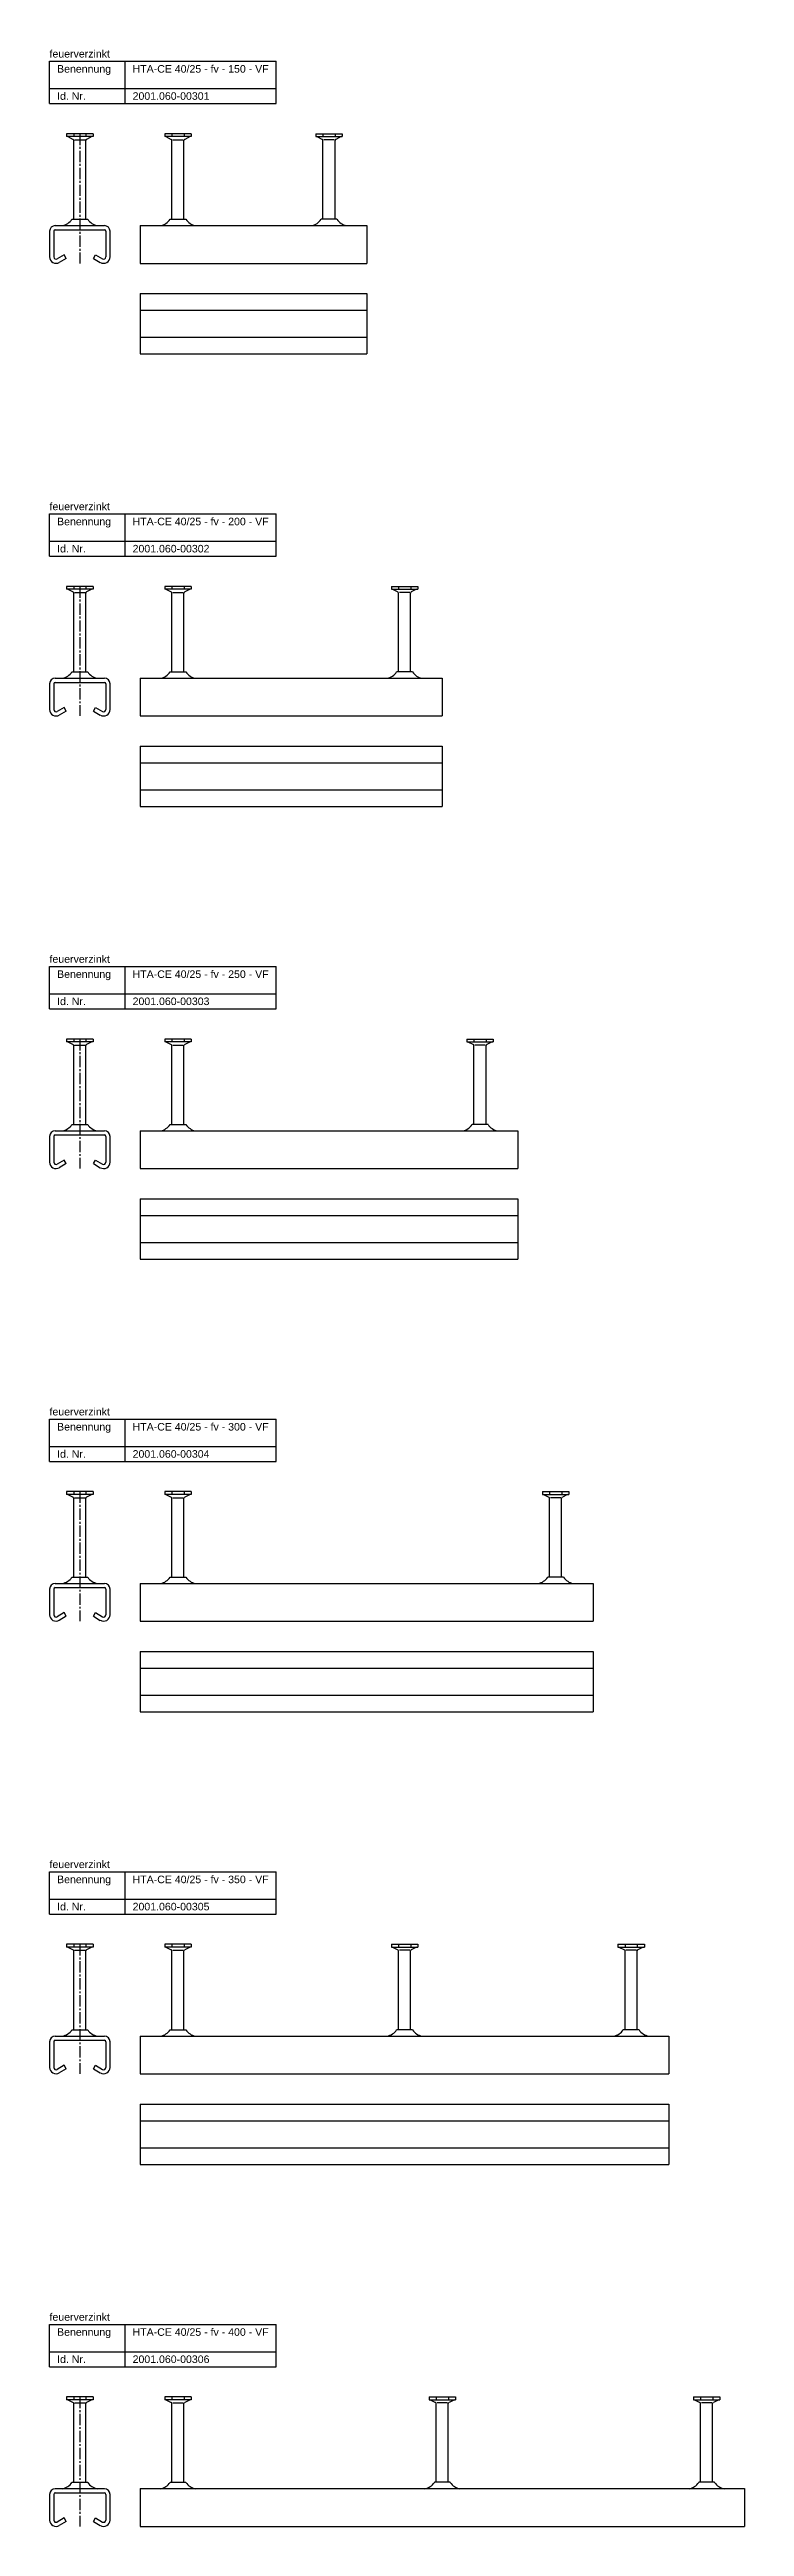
# Model space of a CAD drawing. Header units: millimetres. Extents: x 11969 to 26348, y -459 to 2743.
# Drawn here: x 11969 to 12429, y 1101 to 2743 of the extents above; entities that cross this region are included whole.
import ezdxf

# ---------------------------------------------------------------- set-up
doc = ezdxf.new("R2010")
doc.units = ezdxf.units.MM
doc.header["$LTSCALE"] = 10
doc.linetypes.add('MITTE2', pattern=[1.125, 0.75, -0.125, 0.125, -0.125])
doc.layers.add('HALFEN', color=2, linetype='CONTINUOUS')
doc.styles.add('ARIAL50', font='arial.ttf', dxfattribs={"height": 5})

msp = doc.modelspace()

# ---------------------------------------------------------------- linework, layer by layer
at = {"layer": 'HALFEN'}
for p, q in [((11969, 2735.2), (12119, 2735.2)), ((11969, 2707.2), (11969, 2735.2)), ((12019, 2707.2), (12019, 2735.2)), ((12119, 2707.2), (12119, 2735.2)), ((11969, 2717.2), (12119, 2717.2)), ((11969, 2707.2), (12119, 2707.2)), ((11997.8, 2687.2), (11980.3, 2687.2)), ((11980.3, 2687.2), (11980.3, 2685.3)), ((11997.8, 2685.3), (11980.3, 2685.3)), ((11981, 2685.3), (11984.6, 2683.5)), ((11985, 2687), (11985, 2685.6)), ((11985, 2630.6), (11985, 2682.8)), ((11985.6, 2683.2), (11992.5, 2683.2)), ((11993, 2630.6), (11993, 2682.8)), ((11993.1, 2687), (11993.1, 2685.6)), ((11997, 2685.3), (11993.5, 2683.5)), ((11997.8, 2687.2), (11997.8, 2685.3)), ((12062.8, 2687.2), (12045.3, 2687.2)), ((12045.3, 2687.2), (12045.3, 2685.3)), ((12062.8, 2685.3), (12045.3, 2685.3)), ((12046, 2685.3), (12049.6, 2683.5)), ((12050, 2687), (12050, 2685.6)), ((12050, 2630.6), (12050, 2682.8)), ((12050.6, 2683.2), (12057.5, 2683.2)), ((12058, 2630.6), (12058, 2682.8)), ((12058.1, 2687), (12058.1, 2685.6)), ((12062, 2685.3), (12058.5, 2683.5)), ((12062.8, 2687.2), (12062.8, 2685.3)), ((12145.3, 2687.2), (12162.8, 2687.2)), ((12145.3, 2687.2), (12145.3, 2685.3)), ((12145.3, 2685.3), (12162.8, 2685.3)), ((12146, 2685.3), (12149.6, 2683.5)), ((12150, 2687), (12150, 2685.6)), ((12150, 2630.6), (12150, 2682.8)), ((12157.5, 2683.2), (12150.6, 2683.2)), ((12158, 2630.6), (12158, 2682.8)), ((12158.1, 2687), (12158.1, 2685.6)), ((12162, 2685.3), (12158.5, 2683.5)), ((12162.8, 2687.2), (12162.8, 2685.3)), ((11983.8, 2630.6), (11994.3, 2630.6)), ((12048.8, 2630.6), (12059.3, 2630.6)), ((12159.3, 2630.6), (12148.8, 2630.6)), ((11969, 2622.6), (11969, 2605.6)), ((11971.8, 2622.6), (11971.8, 2605.6)), ((11972.8, 2626.4), (12005.3, 2626.4)), ((11972.8, 2623.6), (12005.3, 2623.6)), ((12006.3, 2622.6), (12006.3, 2605.6)), ((12009, 2622.6), (12009, 2605.6)), ((12029, 2626.4), (12179, 2626.4)), ((12029, 2626.4), (12029, 2601.3)), ((12179, 2626.4), (12179, 2601.3)), ((11978.6, 2607), (11974, 2604.3)), ((11980, 2604.6), (11975.4, 2601.9)), ((11980, 2604.6), (11978.6, 2607)), ((11998, 2604.6), (11999.4, 2607)), ((11998, 2604.6), (12002.6, 2601.9)), ((11999.4, 2607), (12004, 2604.3)), ((12029, 2601.3), (12179, 2601.3)), ((12029, 2581.3), (12179, 2581.3)), ((12029, 2581.3), (12029, 2541.3)), ((12179, 2581.3), (12179, 2541.3)), ((12029, 2570.3), (12179, 2570.3)), ((12029, 2552.3), (12179, 2552.3)), ((12029, 2541.3), (12179, 2541.3)), ((11969, 2435.2), (12119, 2435.2)), ((11969, 2407.2), (11969, 2435.2)), ((12019, 2407.2), (12019, 2435.2)), ((12119, 2407.2), (12119, 2435.2)), ((11969, 2417.2), (12119, 2417.2)), ((11969, 2407.2), (12119, 2407.2)), ((11997.8, 2387.2), (11980.3, 2387.2)), ((11980.3, 2387.2), (11980.3, 2385.3)), ((11997.8, 2385.3), (11980.3, 2385.3)), ((11981, 2385.3), (11984.6, 2383.5)), ((11985, 2387), (11985, 2385.6)), ((11985, 2330.6), (11985, 2382.8)), ((11985.6, 2383.2), (11992.5, 2383.2)), ((11993, 2330.6), (11993, 2382.8)), ((11993.1, 2387), (11993.1, 2385.6)), ((11997, 2385.3), (11993.5, 2383.5)), ((11997.8, 2387.2), (11997.8, 2385.3)), ((12062.8, 2387.2), (12045.3, 2387.2)), ((12045.3, 2387.2), (12045.3, 2385.3)), ((12062.8, 2385.3), (12045.3, 2385.3)), ((12046, 2385.3), (12049.6, 2383.5)), ((12050, 2387), (12050, 2385.6)), ((12050, 2330.6), (12050, 2382.8)), ((12050.6, 2383.2), (12057.5, 2383.2)), ((12058, 2330.6), (12058, 2382.8)), ((12058.1, 2387), (12058.1, 2385.6)), ((12062, 2385.3), (12058.5, 2383.5)), ((12062.8, 2387.2), (12062.8, 2385.3)), ((12195.3, 2387.2), (12212.8, 2387.2)), ((12195.3, 2387.2), (12195.3, 2385.3)), ((12195.3, 2385.3), (12212.8, 2385.3)), ((12196, 2385.3), (12199.6, 2383.5)), ((12200, 2387), (12200, 2385.6)), ((12200, 2330.6), (12200, 2382.8)), ((12207.5, 2383.2), (12200.6, 2383.2)), ((12208, 2330.6), (12208, 2382.8)), ((12208.1, 2387), (12208.1, 2385.6)), ((12212, 2385.3), (12208.5, 2383.5)), ((12212.8, 2387.2), (12212.8, 2385.3)), ((11969, 2322.6), (11969, 2305.6)), ((11971.8, 2322.6), (11971.8, 2305.6)), ((11972.8, 2326.4), (12005.3, 2326.4)), ((11972.8, 2323.6), (12005.3, 2323.6)), ((11983.8, 2330.6), (11994.3, 2330.6)), ((12006.3, 2322.6), (12006.3, 2305.6)), ((12009, 2322.6), (12009, 2305.6)), ((12029, 2326.4), (12229, 2326.4)), ((12029, 2326.4), (12029, 2301.3)), ((12048.8, 2330.6), (12059.3, 2330.6)), ((12209.3, 2330.6), (12198.8, 2330.6)), ((12229, 2326.4), (12229, 2301.3)), ((11978.6, 2307), (11974, 2304.3)), ((11980, 2304.6), (11975.4, 2301.9)), ((11980, 2304.6), (11978.6, 2307)), ((11998, 2304.6), (11999.4, 2307)), ((11998, 2304.6), (12002.6, 2301.9)), ((11999.4, 2307), (12004, 2304.3)), ((12029, 2301.3), (12229, 2301.3)), ((12029, 2281.3), (12229, 2281.3)), ((12029, 2281.3), (12029, 2241.3)), ((12029, 2270.3), (12229, 2270.3)), ((12229, 2281.3), (12229, 2241.3)), ((12029, 2252.3), (12229, 2252.3)), ((12029, 2241.3), (12229, 2241.3)), ((11969, 2135.2), (12119, 2135.2)), ((11969, 2107.2), (11969, 2135.2)), ((12019, 2107.2), (12019, 2135.2)), ((12119, 2107.2), (12119, 2135.2)), ((11969, 2117.2), (12119, 2117.2)), ((11969, 2107.2), (12119, 2107.2)), ((11997.8, 2087.2), (11980.3, 2087.2)), ((11980.3, 2087.2), (11980.3, 2085.3)), ((11997.8, 2085.3), (11980.3, 2085.3)), ((11981, 2085.3), (11984.6, 2083.5)), ((11985, 2087), (11985, 2085.6)), ((11993.1, 2087), (11993.1, 2085.6)), ((11997, 2085.3), (11993.5, 2083.5)), ((11997.8, 2087.2), (11997.8, 2085.3)), ((12062.8, 2087.2), (12045.3, 2087.2)), ((12045.3, 2087.2), (12045.3, 2085.3)), ((12062.8, 2085.3), (12045.3, 2085.3)), ((12046, 2085.3), (12049.6, 2083.5)), ((12050, 2087), (12050, 2085.6)), ((12058.1, 2087), (12058.1, 2085.6)), ((12062, 2085.3), (12058.5, 2083.5)), ((12062.8, 2087.2), (12062.8, 2085.3)), ((12245.3, 2087.2), (12262.8, 2087.2)), ((12245.3, 2087.2), (12245.3, 2085.3)), ((12245.3, 2085.3), (12262.8, 2085.3)), ((12246, 2085.3), (12249.6, 2083.5)), ((12250, 2087), (12250, 2085.6)), ((12258.1, 2087), (12258.1, 2085.6)), ((12262, 2085.3), (12258.5, 2083.5)), ((12262.8, 2087.2), (12262.8, 2085.3)), ((11985, 2030.6), (11985, 2082.8)), ((11985.6, 2083.2), (11992.5, 2083.2)), ((11993, 2030.6), (11993, 2082.8)), ((12050, 2030.6), (12050, 2082.8)), ((12050.6, 2083.2), (12057.5, 2083.2)), ((12058, 2030.6), (12058, 2082.8)), ((12250, 2030.6), (12250, 2082.8)), ((12257.5, 2083.2), (12250.6, 2083.2)), ((12258, 2030.6), (12258, 2082.8)), ((11969, 2022.6), (11969, 2005.6)), ((11971.8, 2022.6), (11971.8, 2005.6)), ((11972.8, 2026.4), (12005.3, 2026.4)), ((11972.8, 2023.6), (12005.3, 2023.6)), ((11983.8, 2030.6), (11994.3, 2030.6)), ((12006.3, 2022.6), (12006.3, 2005.6)), ((12009, 2022.6), (12009, 2005.6)), ((12029, 2026.4), (12279, 2026.4)), ((12029, 2026.4), (12029, 2001.3)), ((12048.8, 2030.6), (12059.3, 2030.6)), ((12259.3, 2030.6), (12248.8, 2030.6)), ((12279, 2026.4), (12279, 2001.3)), ((11978.6, 2007), (11974, 2004.3)), ((11980, 2004.6), (11975.4, 2001.9)), ((11980, 2004.6), (11978.6, 2007)), ((11998, 2004.6), (11999.4, 2007)), ((11998, 2004.6), (12002.6, 2001.9)), ((11999.4, 2007), (12004, 2004.3)), ((12029, 2001.3), (12279, 2001.3)), ((12029, 1981.3), (12279, 1981.3)), ((12029, 1981.3), (12029, 1941.3)), ((12029, 1970.3), (12279, 1970.3)), ((12279, 1981.3), (12279, 1941.3)), ((12029, 1952.3), (12279, 1952.3)), ((12029, 1941.3), (12279, 1941.3)), ((11969, 1835.2), (12119, 1835.2)), ((11969, 1807.2), (11969, 1835.2)), ((12019, 1807.2), (12019, 1835.2)), ((12119, 1807.2), (12119, 1835.2)), ((11969, 1817.2), (12119, 1817.2)), ((11969, 1807.2), (12119, 1807.2)), ((11997.8, 1787.2), (11980.3, 1787.2)), ((11980.3, 1787.2), (11980.3, 1785.3)), ((11997.8, 1785.3), (11980.3, 1785.3)), ((11981, 1785.3), (11984.6, 1783.5)), ((11985, 1787), (11985, 1785.6)), ((11985, 1730.6), (11985, 1782.8)), ((11985.6, 1783.2), (11992.5, 1783.2)), ((11993, 1730.6), (11993, 1782.8)), ((11993.1, 1787), (11993.1, 1785.6)), ((11997, 1785.3), (11993.5, 1783.5)), ((11997.8, 1787.2), (11997.8, 1785.3)), ((12062.8, 1787.2), (12045.3, 1787.2)), ((12045.3, 1787.2), (12045.3, 1785.3)), ((12062.8, 1785.3), (12045.3, 1785.3)), ((12046, 1785.3), (12049.6, 1783.5)), ((12050, 1787), (12050, 1785.6)), ((12050, 1730.6), (12050, 1782.8)), ((12050.6, 1783.2), (12057.5, 1783.2)), ((12058, 1730.6), (12058, 1782.8)), ((12058.1, 1787), (12058.1, 1785.6)), ((12062, 1785.3), (12058.5, 1783.5)), ((12062.8, 1787.2), (12062.8, 1785.3)), ((12295.3, 1787.2), (12312.8, 1787.2)), ((12295.3, 1787.2), (12295.3, 1785.3)), ((12295.3, 1785.3), (12312.8, 1785.3)), ((12296, 1785.3), (12299.6, 1783.5)), ((12300, 1787), (12300, 1785.6)), ((12300, 1730.6), (12300, 1782.8)), ((12307.5, 1783.2), (12300.6, 1783.2)), ((12308, 1730.6), (12308, 1782.8)), ((12308.1, 1787), (12308.1, 1785.6)), ((12312, 1785.3), (12308.5, 1783.5)), ((12312.8, 1787.2), (12312.8, 1785.3)), ((11972.8, 1726.4), (12005.3, 1726.4)), ((11983.8, 1730.6), (11994.3, 1730.6)), ((12029, 1726.4), (12329, 1726.4)), ((12029, 1726.4), (12029, 1701.3)), ((12048.8, 1730.6), (12059.3, 1730.6)), ((12309.3, 1730.6), (12298.8, 1730.6)), ((12329, 1726.4), (12329, 1701.3)), ((11969, 1722.6), (11969, 1705.6)), ((11971.8, 1722.6), (11971.8, 1705.6)), ((11972.8, 1723.6), (12005.3, 1723.6)), ((12006.3, 1722.6), (12006.3, 1705.6)), ((12009, 1722.6), (12009, 1705.6)), ((11978.6, 1707), (11974, 1704.3)), ((11980, 1704.6), (11975.4, 1701.9)), ((11980, 1704.6), (11978.6, 1707)), ((11998, 1704.6), (11999.4, 1707)), ((11998, 1704.6), (12002.6, 1701.9)), ((11999.4, 1707), (12004, 1704.3)), ((12029, 1701.3), (12329, 1701.3)), ((12029, 1681.3), (12329, 1681.3)), ((12029, 1681.3), (12029, 1641.3)), ((12329, 1681.3), (12329, 1641.3)), ((12029, 1670.3), (12329, 1670.3)), ((12029, 1652.3), (12329, 1652.3)), ((12029, 1641.3), (12329, 1641.3)), ((11969, 1535.2), (12119, 1535.2)), ((11969, 1507.2), (11969, 1535.2)), ((12019, 1507.2), (12019, 1535.2)), ((12119, 1507.2), (12119, 1535.2)), ((11969, 1517.2), (12119, 1517.2)), ((11969, 1507.2), (12119, 1507.2)), ((11997.8, 1487.2), (11980.3, 1487.2)), ((11980.3, 1487.2), (11980.3, 1485.3)), ((11997.8, 1485.3), (11980.3, 1485.3)), ((11981, 1485.3), (11984.6, 1483.5)), ((11985, 1487), (11985, 1485.6)), ((11985, 1430.6), (11985, 1482.8)), ((11985.6, 1483.2), (11992.5, 1483.2)), ((11993, 1430.6), (11993, 1482.8)), ((11993.1, 1487), (11993.1, 1485.6)), ((11997, 1485.3), (11993.5, 1483.5)), ((11997.8, 1487.2), (11997.8, 1485.3)), ((12062.8, 1487.2), (12045.3, 1487.2)), ((12045.3, 1487.2), (12045.3, 1485.3)), ((12062.8, 1485.3), (12045.3, 1485.3)), ((12046, 1485.3), (12049.6, 1483.5)), ((12050, 1487), (12050, 1485.6)), ((12050, 1430.6), (12050, 1482.8)), ((12050.6, 1483.2), (12057.5, 1483.2)), ((12058, 1430.6), (12058, 1482.8)), ((12058.1, 1487), (12058.1, 1485.6)), ((12062, 1485.3), (12058.5, 1483.5)), ((12062.8, 1487.2), (12062.8, 1485.3)), ((12195.3, 1487.2), (12212.8, 1487.2)), ((12195.3, 1487.2), (12195.3, 1485.3)), ((12195.3, 1485.3), (12212.8, 1485.3)), ((12196, 1485.3), (12199.6, 1483.5)), ((12200, 1487), (12200, 1485.6)), ((12200, 1430.6), (12200, 1482.8)), ((12207.5, 1483.2), (12200.6, 1483.2)), ((12208, 1430.6), (12208, 1482.8)), ((12208.1, 1487), (12208.1, 1485.6)), ((12212, 1485.3), (12208.5, 1483.5)), ((12212.8, 1487.2), (12212.8, 1485.3)), ((12345.3, 1487.2), (12362.8, 1487.2)), ((12345.3, 1487.2), (12345.3, 1485.3)), ((12345.3, 1485.3), (12362.8, 1485.3)), ((12346, 1485.3), (12349.6, 1483.5)), ((12350, 1487), (12350, 1485.6)), ((12350, 1430.6), (12350, 1482.8)), ((12357.5, 1483.2), (12350.6, 1483.2)), ((12358, 1430.6), (12358, 1482.8)), ((12358.1, 1487), (12358.1, 1485.6)), ((12362, 1485.3), (12358.5, 1483.5)), ((12362.8, 1487.2), (12362.8, 1485.3)), ((11983.8, 1430.6), (11994.3, 1430.6)), ((12048.8, 1430.6), (12059.3, 1430.6)), ((12209.3, 1430.6), (12198.8, 1430.6)), ((12359.3, 1430.6), (12348.8, 1430.6)), ((11969, 1422.6), (11969, 1405.6)), ((11971.8, 1422.6), (11971.8, 1405.6)), ((11972.8, 1426.4), (12005.3, 1426.4)), ((11972.8, 1423.6), (12005.3, 1423.6)), ((12006.3, 1422.6), (12006.3, 1405.6)), ((12009, 1422.6), (12009, 1405.6)), ((12029, 1426.4), (12379, 1426.4)), ((12029, 1426.4), (12029, 1401.3)), ((12379, 1426.4), (12379, 1401.3)), ((11978.6, 1407), (11974, 1404.3)), ((11980, 1404.6), (11975.4, 1401.9)), ((11980, 1404.6), (11978.6, 1407)), ((11998, 1404.6), (11999.4, 1407)), ((11998, 1404.6), (12002.6, 1401.9)), ((11999.4, 1407), (12004, 1404.3)), ((12029, 1401.3), (12379, 1401.3)), ((12029, 1381.3), (12379, 1381.3)), ((12029, 1381.3), (12029, 1341.3)), ((12379, 1381.3), (12379, 1341.3)), ((12029, 1370.3), (12379, 1370.3)), ((12029, 1352.3), (12379, 1352.3)), ((12029, 1341.3), (12379, 1341.3)), ((11969, 1235.2), (12119, 1235.2)), ((11969, 1207.2), (11969, 1235.2)), ((12019, 1207.2), (12019, 1235.2)), ((12119, 1207.2), (12119, 1235.2)), ((11969, 1217.2), (12119, 1217.2)), ((11969, 1207.2), (12119, 1207.2)), ((11997.8, 1187.2), (11980.3, 1187.2)), ((11980.3, 1187.2), (11980.3, 1185.3)), ((11997.8, 1185.3), (11980.3, 1185.3)), ((11981, 1185.3), (11984.6, 1183.5)), ((11985, 1187), (11985, 1185.6)), ((11985, 1130.6), (11985, 1182.8)), ((11985.6, 1183.2), (11992.5, 1183.2)), ((11993, 1130.6), (11993, 1182.8)), ((11993.1, 1187), (11993.1, 1185.6)), ((11997, 1185.3), (11993.5, 1183.5)), ((11997.8, 1187.2), (11997.8, 1185.3)), ((12062.8, 1187.2), (12045.3, 1187.2)), ((12045.3, 1187.2), (12045.3, 1185.3)), ((12062.8, 1185.3), (12045.3, 1185.3)), ((12046, 1185.3), (12049.6, 1183.5)), ((12050, 1187), (12050, 1185.6)), ((12050, 1130.6), (12050, 1182.8)), ((12050.6, 1183.2), (12057.5, 1183.2)), ((12058, 1130.6), (12058, 1182.8)), ((12058.1, 1187), (12058.1, 1185.6)), ((12062, 1185.3), (12058.5, 1183.5)), ((12062.8, 1187.2), (12062.8, 1185.3)), ((12220.3, 1187.2), (12237.8, 1187.2)), ((12220.3, 1187.2), (12220.3, 1185.3)), ((12220.3, 1185.3), (12237.8, 1185.3)), ((12221, 1185.3), (12224.6, 1183.5)), ((12225, 1187), (12225, 1185.6)), ((12225, 1130.6), (12225, 1182.8)), ((12232.5, 1183.2), (12225.6, 1183.2)), ((12233, 1130.6), (12233, 1182.8)), ((12233.1, 1187), (12233.1, 1185.6)), ((12237, 1185.3), (12233.5, 1183.5)), ((12237.8, 1187.2), (12237.8, 1185.3)), ((12395.3, 1187.2), (12412.8, 1187.2)), ((12395.3, 1187.2), (12395.3, 1185.3)), ((12395.3, 1185.3), (12412.8, 1185.3)), ((12396, 1185.3), (12399.6, 1183.5)), ((12400, 1187), (12400, 1185.6)), ((12400, 1130.6), (12400, 1182.8)), ((12407.5, 1183.2), (12400.6, 1183.2)), ((12408, 1130.6), (12408, 1182.8)), ((12408.1, 1187), (12408.1, 1185.6)), ((12412, 1185.3), (12408.5, 1183.5)), ((12412.8, 1187.2), (12412.8, 1185.3)), ((11969, 1122.6), (11969, 1105.6)), ((11971.8, 1122.6), (11971.8, 1105.6)), ((11972.8, 1126.4), (12005.3, 1126.4)), ((11972.8, 1123.6), (12005.3, 1123.6)), ((11983.8, 1130.6), (11994.3, 1130.6)), ((12006.3, 1122.6), (12006.3, 1105.6)), ((12009, 1122.6), (12009, 1105.6)), ((12029, 1126.4), (12429, 1126.4)), ((12029, 1126.4), (12029, 1101.3)), ((12048.8, 1130.6), (12059.3, 1130.6)), ((12234.3, 1130.6), (12223.8, 1130.6)), ((12409.3, 1130.6), (12398.8, 1130.6)), ((12429, 1126.4), (12429, 1101.3)), ((11978.6, 1107), (11974, 1104.3)), ((11980, 1104.6), (11975.4, 1101.9)), ((11980, 1104.6), (11978.6, 1107)), ((11998, 1104.6), (11999.4, 1107)), ((11998, 1104.6), (12002.6, 1101.9)), ((11999.4, 1107), (12004, 1104.3)), ((12029, 1101.3), (12429, 1101.3))]:
    msp.add_line(p, q, dxfattribs=at)
at = {"layer": 'HALFEN', "color": 1, "linetype": 'MITTE2'}
for p, q in [((11989, 2687.2), (11989, 2601.3)), ((11989, 2387.2), (11989, 2301.3)), ((11989, 2087.2), (11989, 2001.3)), ((11989, 1787.2), (11989, 1701.3)), ((11989, 1487.2), (11989, 1401.3)), ((11989, 1187.2), (11989, 1101.3))]:
    msp.add_line(p, q, dxfattribs=at)
at = {"layer": 'HALFEN'}
for centre, radius, start, end in [((11984.2, 2682.8), 0.8, 0, 62.3005), ((11993.8, 2682.8), 0.8, 117.6995, 180), ((12049.2, 2682.8), 0.8, 0, 62.3005), ((12058.8, 2682.8), 0.8, 117.6995, 180), ((12149.2, 2682.8), 0.8, 0, 62.3005), ((12158.8, 2682.8), 0.8, 117.6995, 180), ((11975.5, 2636.1), 10, 281.7837, 326.0185), ((12002.6, 2636.1), 10, 213.9815, 258.2163), ((12040.5, 2636.1), 10, 281.7837, 326.0185), ((12067.6, 2636.1), 10, 213.9815, 258.2163), ((12140.5, 2636.1), 10, 281.7837, 326.0185), ((12167.6, 2636.1), 10, 213.9815, 258.2163), ((11972.8, 2622.6), 3.75, 90, 180), ((11972.8, 2622.6), 1, 90, 180), ((12005.3, 2622.6), 3.75, 0, 90), ((12005.3, 2622.6), 1, 0, 90), ((11973.3, 2605.6), 4.25, 180, 300.4516), ((11973.3, 2605.6), 1.5, 180, 300.4516), ((12004.8, 2605.6), 4.25, 239.5484, 0), ((12004.8, 2605.6), 1.5, 239.5484, 0), ((11984.2, 2382.8), 0.8, 0, 62.3005), ((11993.8, 2382.8), 0.8, 117.6995, 180), ((12049.2, 2382.8), 0.8, 0, 62.3005), ((12058.8, 2382.8), 0.8, 117.6995, 180), ((12199.2, 2382.8), 0.8, 0, 62.3005), ((12208.8, 2382.8), 0.8, 117.6995, 180), ((11972.8, 2322.6), 3.75, 90, 180), ((11972.8, 2322.6), 1, 90, 180), ((11975.5, 2336.1), 10, 281.7837, 326.0185), ((12002.6, 2336.1), 10, 213.9815, 258.2163), ((12005.3, 2322.6), 3.75, 0, 90), ((12005.3, 2322.6), 1, 0, 90), ((12040.5, 2336.1), 10, 281.7837, 326.0185), ((12067.6, 2336.1), 10, 213.9815, 258.2163), ((12190.5, 2336.1), 10, 281.7837, 326.0185), ((12217.6, 2336.1), 10, 213.9815, 258.2163), ((11973.3, 2305.6), 4.25, 180, 300.4516), ((11973.3, 2305.6), 1.5, 180, 300.4516), ((12004.8, 2305.6), 4.25, 239.5484, 0), ((12004.8, 2305.6), 1.5, 239.5484, 0), ((11984.2, 2082.8), 0.8, 0, 62.3005), ((11993.8, 2082.8), 0.8, 117.6995, 180), ((12049.2, 2082.8), 0.8, 0, 62.3005), ((12058.8, 2082.8), 0.8, 117.6995, 180), ((12249.2, 2082.8), 0.8, 0, 62.3005), ((12258.8, 2082.8), 0.8, 117.6995, 180), ((11972.8, 2022.6), 3.75, 90, 180), ((11972.8, 2022.6), 1, 90, 180), ((11975.5, 2036.1), 10, 281.7837, 326.0185), ((12002.6, 2036.1), 10, 213.9815, 258.2163), ((12005.3, 2022.6), 3.75, 0, 90), ((12005.3, 2022.6), 1, 0, 90), ((12040.5, 2036.1), 10, 281.7837, 326.0185), ((12067.6, 2036.1), 10, 213.9815, 258.2163), ((12240.5, 2036.1), 10, 281.7837, 326.0185), ((12267.6, 2036.1), 10, 213.9815, 258.2163), ((11973.3, 2005.6), 4.25, 180, 300.4516), ((11973.3, 2005.6), 1.5, 180, 300.4516), ((12004.8, 2005.6), 4.25, 239.5484, 0), ((12004.8, 2005.6), 1.5, 239.5484, 0), ((11984.2, 1782.8), 0.8, 0, 62.3005), ((11993.8, 1782.8), 0.8, 117.6995, 180), ((12049.2, 1782.8), 0.8, 0, 62.3005), ((12058.8, 1782.8), 0.8, 117.6995, 180), ((12299.2, 1782.8), 0.8, 0, 62.3005), ((12308.8, 1782.8), 0.8, 117.6995, 180), ((11972.8, 1722.6), 3.75, 90, 180), ((11975.5, 1736.1), 10, 281.7837, 326.0185), ((12002.6, 1736.1), 10, 213.9815, 258.2163), ((12005.3, 1722.6), 3.75, 0, 90), ((12040.5, 1736.1), 10, 281.7837, 326.0185), ((12067.6, 1736.1), 10, 213.9815, 258.2163), ((12290.5, 1736.1), 10, 281.7837, 326.0185), ((12317.6, 1736.1), 10, 213.9815, 258.2163), ((11972.8, 1722.6), 1, 90, 180), ((12005.3, 1722.6), 1, 0, 90), ((11973.3, 1705.6), 4.25, 180, 300.4516), ((11973.3, 1705.6), 1.5, 180, 300.4516), ((12004.8, 1705.6), 4.25, 239.5484, 0), ((12004.8, 1705.6), 1.5, 239.5484, 0), ((11984.2, 1482.8), 0.8, 0, 62.3005), ((11993.8, 1482.8), 0.8, 117.6995, 180), ((12049.2, 1482.8), 0.8, 0, 62.3005), ((12058.8, 1482.8), 0.8, 117.6995, 180), ((12199.2, 1482.8), 0.8, 0, 62.3005), ((12208.8, 1482.8), 0.8, 117.6995, 180), ((12349.2, 1482.8), 0.8, 0, 62.3005), ((12358.8, 1482.8), 0.8, 117.6995, 180), ((11975.5, 1436.1), 10, 281.7837, 326.0185), ((12002.6, 1436.1), 10, 213.9815, 258.2163), ((12040.5, 1436.1), 10, 281.7837, 326.0185), ((12067.6, 1436.1), 10, 213.9815, 258.2163), ((12190.5, 1436.1), 10, 281.7837, 326.0185), ((12217.6, 1436.1), 10, 213.9815, 258.2163), ((12340.5, 1436.1), 10, 281.7837, 326.0185), ((12367.6, 1436.1), 10, 213.9815, 258.2163), ((11972.8, 1422.6), 3.75, 90, 180), ((11972.8, 1422.6), 1, 90, 180), ((12005.3, 1422.6), 3.75, 0, 90), ((12005.3, 1422.6), 1, 0, 90), ((11973.3, 1405.6), 4.25, 180, 300.4516), ((11973.3, 1405.6), 1.5, 180, 300.4516), ((12004.8, 1405.6), 4.25, 239.5484, 0), ((12004.8, 1405.6), 1.5, 239.5484, 0), ((11984.2, 1182.8), 0.8, 0, 62.3005), ((11993.8, 1182.8), 0.8, 117.6995, 180), ((12049.2, 1182.8), 0.8, 0, 62.3005), ((12058.8, 1182.8), 0.8, 117.6995, 180), ((12224.2, 1182.8), 0.8, 0, 62.3005), ((12233.8, 1182.8), 0.8, 117.6995, 180), ((12399.2, 1182.8), 0.8, 0, 62.3005), ((12408.8, 1182.8), 0.8, 117.6995, 180), ((11972.8, 1122.6), 3.75, 90, 180), ((11972.8, 1122.6), 1, 90, 180), ((11975.5, 1136.1), 10, 281.7837, 326.0185), ((12002.6, 1136.1), 10, 213.9815, 258.2163), ((12005.3, 1122.6), 3.75, 0, 90), ((12005.3, 1122.6), 1, 0, 90), ((12040.5, 1136.1), 10, 281.7837, 326.0185), ((12067.6, 1136.1), 10, 213.9815, 258.2163), ((12215.5, 1136.1), 10, 281.7837, 326.0185), ((12242.6, 1136.1), 10, 213.9815, 258.2163), ((12390.5, 1136.1), 10, 281.7837, 326.0185), ((12417.6, 1136.1), 10, 213.9815, 258.2163), ((11973.3, 1105.6), 4.25, 180, 300.4516), ((11973.3, 1105.6), 1.5, 180, 300.4516), ((12004.8, 1105.6), 4.25, 239.5484, 0), ((12004.8, 1105.6), 1.5, 239.5484, 0)]:
    msp.add_arc(centre, radius, start, end, dxfattribs=at)

# ---------------------------------------------------------------- texts
at = {"layer": 'HALFEN', "style": 'ARIAL50'}
for s, p in [('feuerverzinkt', (11969, 2737.7)), ('Benennung', (11974, 2727.7)), ('HTA-CE 40/25 - fv - 150 - VF', (12024, 2727.7)), ('Id. Nr.', (11974, 2709.7)), ('2001.060-00301', (12024, 2709.7)), ('feuerverzinkt', (11969, 2437.7)), ('Benennung', (11974, 2427.7)), ('HTA-CE 40/25 - fv - 200 - VF', (12024, 2427.7)), ('Id. Nr.', (11974, 2409.7)), ('2001.060-00302', (12024, 2409.7)), ('feuerverzinkt', (11969, 2137.7)), ('Benennung', (11974, 2127.7)), ('HTA-CE 40/25 - fv - 250 - VF', (12024, 2127.7)), ('Id. Nr.', (11974, 2109.7)), ('2001.060-00303', (12024, 2109.7)), ('feuerverzinkt', (11969, 1837.7)), ('Benennung', (11974, 1827.7)), ('HTA-CE 40/25 - fv - 300 - VF', (12024, 1827.7)), ('Id. Nr.', (11974, 1809.7)), ('2001.060-00304', (12024, 1809.7)), ('feuerverzinkt', (11969, 1537.7)), ('Benennung', (11974, 1527.7)), ('HTA-CE 40/25 - fv - 350 - VF', (12024, 1527.7)), ('Id. Nr.', (11974, 1509.7)), ('2001.060-00305', (12024, 1509.7)), ('feuerverzinkt', (11969, 1237.7)), ('Benennung', (11974, 1227.7)), ('HTA-CE 40/25 - fv - 400 - VF', (12024, 1227.7)), ('Id. Nr.', (11974, 1209.7)), ('2001.060-00306', (12024, 1209.7))]:
    msp.add_text(s, height=5, dxfattribs=at).set_placement(p)

doc.saveas('drawing.dxf')
